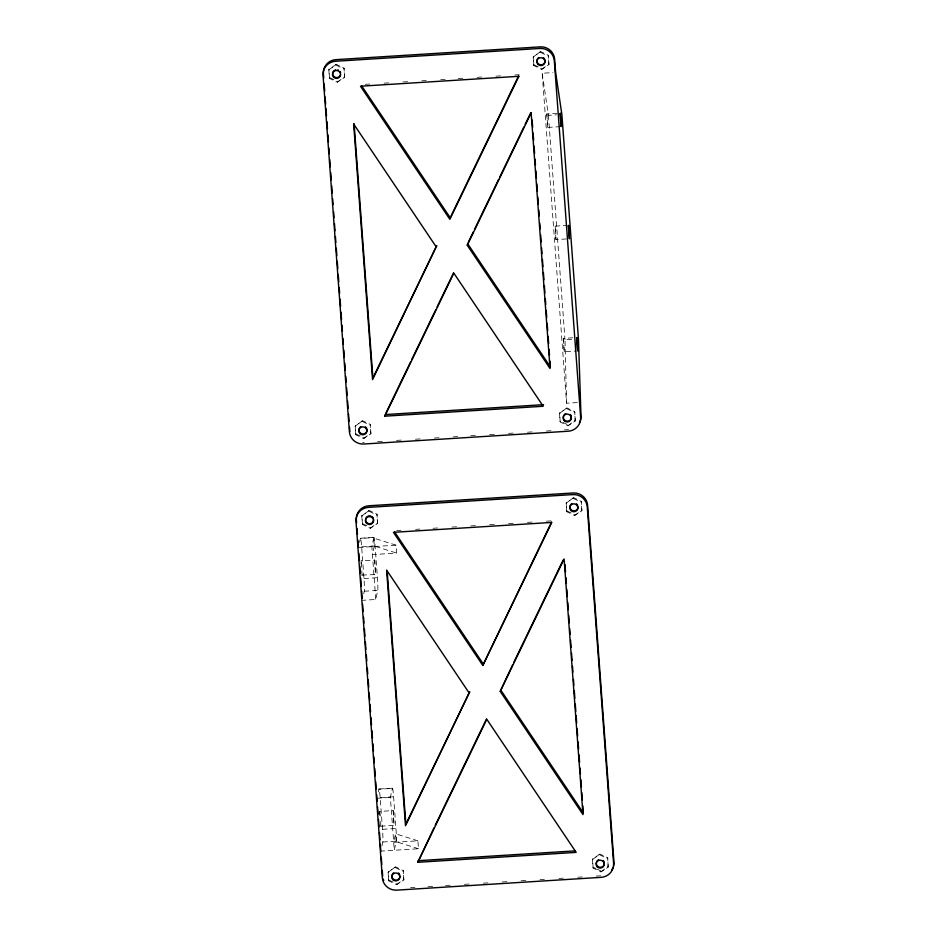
<?xml version="1.0" encoding="UTF-8"?>
<svg xmlns="http://www.w3.org/2000/svg" width="937" height="937" viewBox="0 0 937 937"><rect width="100%" height="100%" fill="white"/><g stroke="black" fill="none" stroke-linecap="round" stroke-linejoin="round"><path stroke-width="0.7" stroke-dasharray="4.68 3.51" d="M380.703 826.083L380.715 821.175M546.798 114.021L547.688 127.432L546.857 113.974L558.956 113.225M328.828 69.853L336.219 64.313L344.066 68.108L344.523 77.443L337.308 82.187L329.461 78.392L328.828 69.853L336.219 64.313M329.461 78.392L329.004 69.057M337.308 82.187L344.699 76.647M344.523 77.443L344.066 68.108M355.158 426.218L362.549 420.678L370.384 424.473L370.841 433.819L363.626 438.551L355.791 434.756L355.158 426.218L362.549 420.678M355.791 434.756L355.334 425.421M363.626 438.551L371.017 433.011M370.841 433.819L370.384 424.473M361.787 515.971L369.178 510.431L377.025 514.226L377.482 523.56L370.267 528.304L362.42 524.509L361.787 515.971L369.178 510.431M362.42 524.509L361.963 515.174M359.539 542.336L360.394 538.435L373.84 537.592A10.799 0.609 86.4 0 1 375.081 546.013L377.424 577.696A10.799 0.609 86.4 0 1 377.74 590.392L375.76 599.481L362.314 600.324M370.267 528.304L377.646 522.764M377.482 523.56L377.025 514.226M373.84 537.592L371.86 546.681L375.76 599.481M363.72 593.824L364.294 591.235A10.799 0.609 86.4 0 0 363.978 578.539L361.635 546.857A10.799 0.609 86.4 0 0 360.394 538.435M374.308 546.048L372.434 554.61L396.644 553.088L396.058 545.17L373.722 538.131L374.308 546.048L396.644 553.088M533.2 57.063L540.59 51.523L548.426 55.318L548.883 64.653L541.668 69.397L533.832 65.602L533.2 57.063L540.59 51.523M533.832 65.602L533.376 56.267M378.349 791.812L378.923 789.212L392.369 788.368A10.799 0.609 86.4 0 1 393.61 796.79L395.953 828.472A10.799 0.609 86.4 0 1 396.269 841.168L394.278 850.257L390.378 797.457L392.369 788.368M541.668 69.397L549.059 63.857M548.883 64.653L548.426 55.318M381.968 845.9L382.823 842.012A10.799 0.609 86.4 0 0 382.507 829.315L380.164 797.633A10.799 0.609 86.4 0 0 378.923 789.212M417.902 840.829L395.566 833.789L393.692 842.34L417.902 840.829L418.488 848.746L380.832 851.101M388.117 872.347L395.508 866.807L403.343 870.602L403.8 879.937L396.585 884.669L388.75 880.874L388.117 872.347L395.508 866.807M388.75 880.874L388.293 871.539M396.585 884.669L403.976 879.129M403.8 879.937L403.343 870.602M572.847 337.765L563.371 338.398L564.133 351.551L576.372 351.059M559.518 413.44L566.908 407.888L574.756 411.694L575.213 421.029L567.998 425.761L560.15 421.966L559.518 413.44L566.908 407.888M560.15 421.966L559.694 412.631M567.998 425.761L575.388 420.221M575.213 421.029L574.756 411.694M566.159 503.181L573.538 497.641L581.385 501.447L581.842 510.782L574.627 515.514L566.78 511.719L566.159 503.181L573.538 497.641M566.78 511.719L566.335 502.384M574.627 515.514L582.018 509.974M581.842 510.782L581.385 501.447M592.477 859.557L599.867 854.017L607.715 857.812L608.172 867.147L600.957 871.89L593.109 868.084L592.477 859.557L599.867 854.017M593.109 868.084L592.652 858.749M600.957 871.89L608.347 866.338M608.172 867.147L607.715 857.812M547.688 127.432L559.787 126.682M555.981 239.626L555.137 226.168L555.91 239.579L568.08 238.865M564.273 351.82L563.43 338.362M361.951 575.06L375.526 574.592L374.788 560.185L361.202 560.654L361.038 563.945M362.08 575.435L361.202 560.654M374.648 559.811L375.526 574.592M380.598 826.211L394.044 825.368L393.177 810.587L379.731 811.43L379.719 818.364M393.177 810.587L394.044 825.368M365.184 84.33L370.993 83.967M384.065 83.159L389.886 82.784M402.957 81.976L408.766 81.613M421.849 80.793L426.206 80.512M440.73 79.61L445.087 79.34M458.17 78.521L463.979 78.158M477.062 77.338L482.871 76.975M495.942 76.155L501.752 75.792M514.835 74.972L519.192 74.702M577.321 402.559L566.569 403.226L542.195 73.262L552.947 72.582M542.195 73.262L548.426 115.356L556.484 114.853M555.137 226.168L567.236 225.407M566.569 403.226L564.999 339.744L573.069 339.241M377.599 441.573L383.42 441.21M396.503 440.39L402.324 440.027M415.419 439.207L421.24 438.844M434.335 438.024L440.144 437.661M453.239 436.841L457.607 436.572M470.702 435.752L476.523 435.389M489.606 434.569L495.427 434.206M508.522 433.386L514.343 433.011M527.437 432.203L534.711 431.746M546.341 431.02L552.162 430.645M564.484 429.884L568.513 429.626M396.691 530.541L401.048 530.272M415.571 529.358L419.928 529.089M433.011 528.269L438.821 527.906M451.903 527.086L457.713 526.723M470.784 525.915L476.593 525.54M489.676 524.732L495.486 524.369M508.557 523.549L514.378 523.186M527.449 522.366L533.258 522.003M546.341 521.183L552.151 520.82M360.464 538.248L373.98 537.405M361.635 546.857L375.081 546.013M358.414 547.524L396.058 545.17M363.978 578.539L377.424 577.696M364.294 591.235L377.74 590.392M378.981 789.024L392.509 788.181M380.164 797.633L393.61 796.79M376.932 798.301L390.378 797.457M382.507 829.315L395.953 828.472M382.823 842.012L396.269 841.168M410.558 887.69L414.915 887.421M428.01 886.601L433.831 886.238M445.473 885.512L451.283 885.149M464.377 884.329L470.198 883.966M483.293 883.146L489.114 882.783M502.197 881.963L508.018 881.6M521.113 880.78L526.934 880.417M540.028 879.597L544.385 879.316M558.932 878.414L563.301 878.133M577.848 877.219L582.217 876.95M596.096 876.083L601.472 875.744M418.488 848.746L396.152 841.707L395.566 833.789M540.415 52.331L548.25 56.126M533.996 64.794L541.844 68.6M336.043 65.11L343.891 68.916M329.637 77.584L337.484 81.378M566.733 408.696L574.58 412.491M562.95 422.435L568.173 424.965M573.374 498.449L581.209 502.244M566.955 510.923L574.803 514.718M362.373 421.486L370.22 425.281M355.966 433.96L363.802 437.755M369.002 511.239L376.85 515.034M362.596 523.701L370.443 527.508M599.692 854.813L607.539 858.608M593.285 867.287L595.897 868.552M597.209 869.185L601.132 871.082M395.332 867.603L403.168 871.398M388.925 880.077L396.761 883.872M379.731 811.43L380.492 817.345M548.426 115.356L564.999 339.744M364.153 442.416A13.493 13.212 12.3 0 1 362.642 442.428"/><path stroke-width="1.41" d="M384.849 416.18L453.836 273.147L543.214 406.271L384.849 416.18L385.201 414.576L543.565 404.667M436.419 247.204L353.659 123.965L372.551 379.626L436.771 245.599L372.903 378.021L354.116 123.813M467.27 245.271L531.138 112.862L550.031 368.522L467.27 245.271L467.622 243.667L550.382 366.917L549.949 361.108M417.808 862.298L486.795 719.265L576.173 852.389L417.808 862.298L433.983 827.886M469.378 693.333L386.618 570.083L405.51 825.743L469.73 691.729L405.862 824.138L387.192 571.383M482.813 665.457L551.799 522.424L393.435 532.333L482.813 665.457L551.518 522.132M500.229 691.401L564.097 558.979L582.99 814.64L500.229 691.401L512.598 664.883M518.559 76.014L450.205 217.735L361.635 85.817M385.833 413.264L410.511 362.092M411.776 359.468L435.834 309.597M437.099 306.973L453.555 272.854M468.254 242.367L473.314 231.872M474.579 229.249L498.613 179.424M499.878 176.812L523.9 126.987M525.165 124.363L530.857 112.557M435.248 825.263L486.514 718.972M513.863 662.26L563.184 559.998M418.16 860.693L575.072 850.878M394.594 531.935L483.164 663.853M500.581 689.796L583.341 813.035L582.802 805.773M532.134 119.971L532.673 127.233M533.094 133.042L533.633 140.304M534.067 146.113L534.605 153.375M535.027 159.185L535.46 165.006M535.894 170.815L536.433 178.077M536.854 183.886L537.393 191.148M537.826 196.957L538.353 204.219M538.787 210.029L539.22 215.838M539.759 223.111L540.18 228.921M540.614 234.73L541.153 241.992M541.574 247.801L542.008 253.611M542.441 259.42L542.968 266.682M543.401 272.491L543.94 279.765M544.374 285.574L544.901 292.836M545.334 298.645L545.767 304.455M546.189 310.264L546.728 317.526M547.161 323.335L547.7 330.597M548.122 336.418L548.66 343.68M549.094 349.489L549.515 355.299M564.988 564.636L565.526 571.898M565.948 577.707L566.381 583.517M566.815 589.326L567.342 596.588M567.775 602.409L568.314 609.671M568.736 615.48L569.274 622.742M569.708 628.551L570.141 634.361M570.563 640.17L571.101 647.432M571.535 653.241L572.062 660.515M572.495 666.324L572.929 672.134M573.467 679.395L573.889 685.205M574.322 691.014L574.861 698.276M575.283 704.085L575.822 711.359M576.15 715.716L576.677 722.977M577.11 728.787L577.649 736.049M578.082 741.858L578.609 749.12M579.043 754.929L579.581 762.191M580.015 768.012L580.436 773.821M580.87 779.631L581.408 786.893M581.83 792.702L582.369 799.964M323.722 78.052L323.406 73.695A13.493 13.212 12.3 0 1 335.879 59.652L540.239 46.862A13.493 13.212 12.3 0 1 554.657 59.218L555.641 72.418L561.872 114.525L578.445 338.901L580.987 415.583A13.493 13.212 12.3 0 1 579.441 422.739M324.155 83.873L324.694 91.147M325.127 96.968L325.654 104.23M325.982 108.598L326.521 115.872M326.954 121.693L327.481 128.966M327.915 134.776L328.454 142.049M328.887 147.87L329.309 153.691M329.742 159.513L330.281 166.786M330.714 172.595L331.253 179.869M331.675 185.69L332.213 192.963M332.647 198.785L333.08 204.606M333.607 211.867L334.04 217.689M334.474 223.51L335.013 230.783M335.434 236.604L335.868 242.414M336.301 248.235L336.84 255.508M337.261 261.329L337.8 268.603M338.234 274.424L338.772 281.697M339.206 287.507L339.627 293.328M340.061 299.149L340.599 306.422M341.021 312.244L341.56 319.505M341.993 325.326L342.427 331.148M342.965 338.421L343.387 344.242M343.82 350.051L344.359 357.325M344.793 363.146L345.32 370.42M345.753 376.241L346.186 382.062M346.62 387.871L347.147 395.145M347.58 400.966L348.119 408.239M348.552 414.06L349.091 421.334M349.513 427.143L349.735 430.06A13.493 13.212 12.3 0 0 349.923 431.535M356.575 522.717L356.365 519.812A13.493 13.212 12.3 0 1 368.827 505.769L573.198 492.979A13.493 13.212 12.3 0 1 587.616 505.336L613.946 861.712A13.493 13.212 12.3 0 1 613.512 866.116M357.009 528.538L357.43 534.359M357.864 540.169L358.402 547.442M358.836 553.24L359.375 560.537M359.785 566.077L360.312 573.21M360.663 577.988L361.26 586.058M361.623 591.083L362.162 598.356M362.596 604.178L363.134 611.451M363.556 617.26L363.989 623.082M364.423 628.903L364.962 636.176M365.383 641.997L365.922 649.271M366.355 655.08L366.789 660.901M367.327 668.175L367.749 673.996M368.182 679.817L368.721 687.079M369.155 692.9L369.682 700.173M370.01 704.542L370.548 711.815M370.982 717.625L371.509 724.898M371.942 730.719L372.481 737.993M372.914 743.814L373.453 751.087M373.875 756.909L374.308 762.718M374.741 768.539L375.268 775.813M375.702 781.634L376.241 788.907M376.674 794.717L377.142 801.158M377.564 806.862L378.091 813.995M378.501 819.453L379.04 826.844M379.462 832.536L380 839.81M380.328 844.178L380.867 851.452M381.289 857.273L381.827 864.546M382.261 870.356L382.694 876.177M613.032 867.521A13.493 13.212 12.3 0 1 611.615 870.122M383.76 880.487A13.493 13.212 12.3 0 1 383.245 879.093M578.035 506.73A4.053 3.959 12.3 0 1 572.894 510.794A4.053 3.959 12.3 0 1 570.715 504.633M571.183 504.106A4.053 3.959 12.3 0 1 571.734 503.684M576.372 503.79A4.053 3.959 12.3 0 1 576.899 504.247M577.344 504.785A4.053 3.959 12.3 0 1 577.684 505.394M373.664 519.52A4.053 3.959 12.3 0 1 369.225 523.713A4.053 3.959 12.3 0 1 365.746 518.653M365.992 518.009A4.053 3.959 12.3 0 1 366.812 516.896M367.972 516.135A4.053 3.959 12.3 0 1 370.736 515.959M372.001 516.58A4.053 3.959 12.3 0 1 372.539 517.037M372.985 517.575A4.053 3.959 12.3 0 1 373.324 518.173M604.248 862.415A4.053 3.959 12.3 0 1 599.223 867.158A4.053 3.959 12.3 0 1 597.513 860.482M598.052 860.049A4.053 3.959 12.3 0 1 598.673 859.721M603.229 860.611A4.053 3.959 12.3 0 1 604.014 861.759M399.994 875.884A4.053 3.959 12.3 0 1 394.852 879.948A4.053 3.959 12.3 0 1 392.685 873.788M393.142 873.272A4.053 3.959 12.3 0 1 393.692 872.839M398.33 872.944A4.053 3.959 12.3 0 1 398.857 873.401M399.303 873.94A4.053 3.959 12.3 0 1 399.654 874.549M545.076 60.612A4.053 3.959 12.3 0 1 540.626 64.805A4.053 3.959 12.3 0 1 537.147 59.745M537.405 59.101A4.053 3.959 12.3 0 1 537.768 58.516M538.225 57.989A4.053 3.959 12.3 0 1 538.775 57.555M543.413 57.672A4.053 3.959 12.3 0 1 543.94 58.129M544.385 58.668A4.053 3.959 12.3 0 1 544.959 59.921M340.564 74.773A4.053 3.959 12.3 0 1 334.603 77.033A4.053 3.959 12.3 0 1 333.853 70.779M335.024 70.017A4.053 3.959 12.3 0 1 335.68 69.795M337.777 69.842A4.053 3.959 12.3 0 1 338.433 70.099M340.026 71.446A4.053 3.959 12.3 0 1 340.599 72.711M571.289 416.297A4.053 3.959 12.3 0 1 566.604 421.123A4.053 3.959 12.3 0 1 564.086 414.88M564.554 414.365A4.053 3.959 12.3 0 1 565.714 413.592M570.27 414.494A4.053 3.959 12.3 0 1 571.055 415.641M367.035 429.767A4.053 3.959 12.3 0 1 362.584 433.96A4.053 3.959 12.3 0 1 359.105 428.9M359.363 428.256A4.053 3.959 12.3 0 1 360.733 426.71M365.371 426.827A4.053 3.959 12.3 0 1 365.898 427.284M366.344 427.822A4.053 3.959 12.3 0 1 366.917 429.087M560.139 114.314L561.134 126.589L560.303 113.143L560.139 114.314M568.431 226.508L569.427 238.783L568.583 225.325L568.431 226.508M576.712 338.702L577.707 350.977L576.876 337.519L576.712 338.702M518.84 76.307L449.854 219.34L360.476 86.216L518.84 76.307M539.888 48.466L335.528 61.256A13.493 13.212 12.3 0 0 323.054 75.288L349.384 431.664A13.493 13.212 12.3 0 0 363.802 444.021L568.173 431.231A13.493 13.212 12.3 0 0 580.635 417.188L554.306 60.823A13.493 13.212 12.3 0 0 539.888 48.466M572.847 494.584L368.487 507.374A13.493 13.212 12.3 0 0 356.013 521.417L382.343 877.782A13.493 13.212 12.3 0 0 396.761 890.138L601.121 877.348A13.493 13.212 12.3 0 0 613.594 863.305L587.265 506.94A13.493 13.212 12.3 0 0 572.847 494.584M366.554 523.314A4.053 3.959 12.3 0 0 373.348 521.686A4.053 3.959 12.3 0 0 368.464 516.72A4.053 3.959 12.3 0 0 366.554 523.314M392.884 879.679A4.053 3.959 12.3 0 0 399.677 878.063A4.053 3.959 12.3 0 0 394.793 873.085A4.053 3.959 12.3 0 0 392.884 879.679M597.244 866.889A4.053 3.959 12.3 0 0 604.037 865.273A4.053 3.959 12.3 0 0 599.165 860.295A4.053 3.959 12.3 0 0 597.244 866.889M570.926 510.524A4.053 3.959 12.3 0 0 577.719 508.896A4.053 3.959 12.3 0 0 572.835 503.93A4.053 3.959 12.3 0 0 570.926 510.524M333.595 77.185A4.053 3.959 12.3 0 0 340.389 75.569A4.053 3.959 12.3 0 0 335.516 70.591A4.053 3.959 12.3 0 0 333.595 77.185M359.925 433.562A4.053 3.959 12.3 0 0 366.718 431.934A4.053 3.959 12.3 0 0 361.834 426.967A4.053 3.959 12.3 0 0 359.925 433.562M564.297 420.772A4.053 3.959 12.3 0 0 571.078 419.144A4.053 3.959 12.3 0 0 566.206 414.177A4.053 3.959 12.3 0 0 564.297 420.772M537.967 64.407A4.053 3.959 12.3 0 0 544.76 62.779A4.053 3.959 12.3 0 0 539.876 57.813A4.053 3.959 12.3 0 0 537.967 64.407"/></g></svg>
